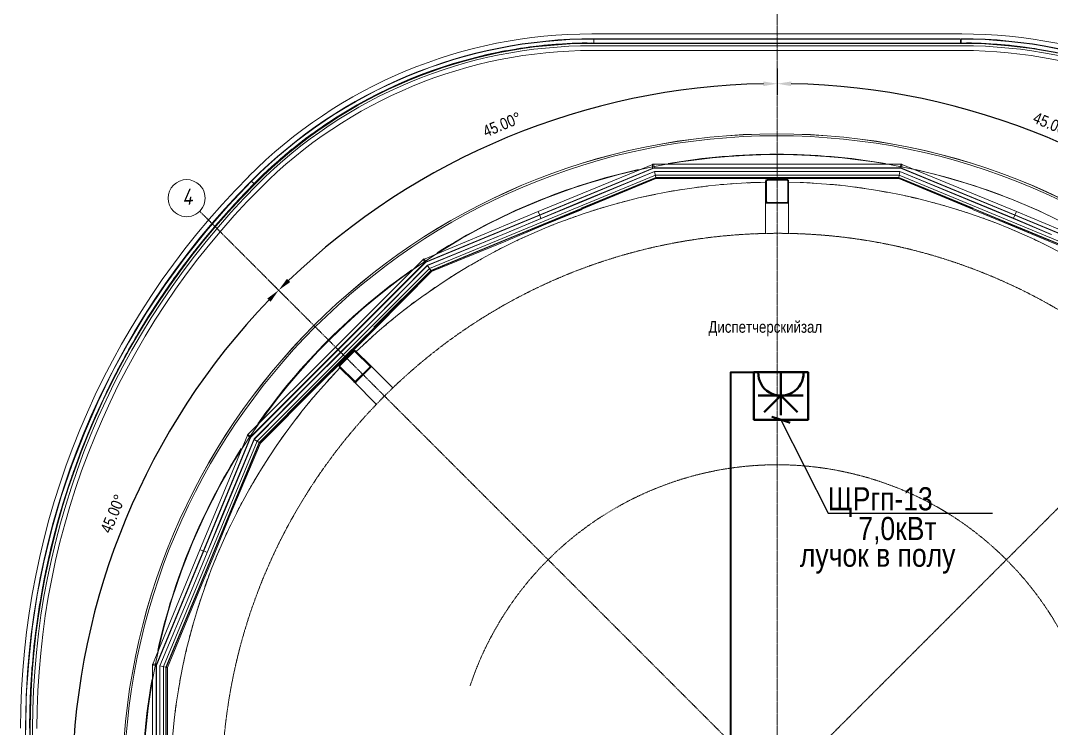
# Model space of a CAD drawing. Header units: millimetres. Extents: x 223 to 147055, y -17460 to 24540.
# Drawn here: x 127292 to 138425, y 7452 to 15096 of the extents above; entities that cross this region are included whole.
import ezdxf

# ---------------------------------------------------------------- set-up
doc = ezdxf.new("R2010")
doc.units = ezdxf.units.MM
doc.linetypes.add('ADSK_Линия сетки', pattern=[21, 12, -3, 3, -3])
for name, color, linetype, lineweight in [('A-ANNO-DIMS', 7, 'Continuous', 9), ('S-GRID', 7, 'Continuous', 9), ('S-GRID-IDEN', 7, 'Continuous', 9), ('Освещение', 1, 'Continuous', 50), ('раб осв', 7, 'Continuous', 40), ('Эл-свет раб.', 5, 'Continuous', 50), ('ЭОМ', 7, 'Continuous', 40)]:
    doc.layers.add(name, color=color, linetype=linetype, lineweight=lineweight)
for name, color, linetype in [('PDF _A-ANNO-DIMS', 7, 'Continuous'), ('PDF _A-AREA', 7, 'Continuous'), ('PDF _A-DETL', 7, 'Continuous'), ('PDF _A-FLOR', 7, 'Continuous'), ('PDF _A-GLAZ-CURT', 7, 'Continuous'), ('PDF _A-GLAZ-CWMG', 7, 'Continuous'), ('PDF _I-WALL', 7, 'Continuous'), ('PDF _S-BEAM', 7, 'Continuous'), ('PDF _Ограждение', 7, 'Continuous')]:
    doc.layers.add(name, color=color, linetype=linetype)
doc.styles.add('GOST Common_I', font='ARIALN.TTF', dxfattribs={"height": 175})
doc.styles.add('GOST Common_I_6', font='ARIALN.TTF', dxfattribs={"height": 125})
doc.styles.add('PDF ISOCPEUR Italic', font='ARIALN.TTF')
doc.styles.add('STYLE1', font='ARIALN.TTF', dxfattribs={"height": 250})
doc.styles.add('ГОСТ 2.304', font='ARIALN.TTF', dxfattribs={"width": 0.85})
doc.dimstyles.new('Диагональ_-_Gost_2_5мм', dxfattribs={"dimscale": 304.8, "dimtxt": 125.714375, "dimasz": 0.492126, "dimexe": 0.393701, "dimexo": 0.246063, "dimgap": 0.287073, "dimtad": 1, "dimdec": 0, "dimzin": 0, "dimdsep": 46, "dimtxsty": 'GOST Common_I_6', "dimsah": 1, "dimcen": 0.09, "dimdle": 0.393701, "dimazin": 0, "dimtfac": 1, "dimtdec": 4, "dimtix": 1, "dimtmove": 0, "dimatfit": 3, "dimfxl": 1, "dimtvp": 1, "dimtfill": 1, "dimtolj": 1, "dimtzin": 0, "dimarcsym": 2})
doc.dimstyles.new('СПДС', dxfattribs={"dimscale": 100, "dimtxt": 2.5, "dimasz": 2.5, "dimexe": 1.25, "dimexo": 0.625, "dimtad": 1, "dimdec": 0, "dimrnd": 0.001, "dimtxsty": 'ГОСТ 2.304', "dimblk": 'OBLIQUE', "dimcen": 2.5, "dimdle": 2, "dimadec": 0, "dimazin": 2, "dimtfac": 0.75, "dimtdec": 0, "dimtmove": 1, "dimatfit": 3, "dimfxl": 1, "dimtolj": 1, "dimarcsym": 1})

# ---------------------------------------------------------------- blocks, each defined once
blk = doc.blocks.new('Ось сетки - D8-489723-1 этаж')
at = {"layer": 'S-GRID-IDEN'}
for start, end in [(360, 180), (180, 360)]:
    blk.add_arc((0, 0), 4, start, end, dxfattribs=at)
blk = doc.blocks.new('*D333')
at = {"layer": 'A-ANNO-DIMS', "color": 0, "lineweight": -2, "transparency": 16777216}
for p, q in [((81110, 24600), (81312, 24399)), ((78831, 19098), (79116, 19098))]:
    blk.add_line(p, q, dxfattribs=at)
blk.add_arc((86613, 19098), 7617, 136.1284, 178.8716, dxfattribs=at)
at = {"layer": 'A-ANNO-DIMS', "color": 0, "transparency": 16777216}
for points in [[(81104, 24394), (81140, 24359), (81227, 24484)], [(79022, 19247), (78972, 19248), (78996, 19098)]]:
    blk.add_solid(points, dxfattribs=at)
at = {"layer": 'Defpoints', "color": 0, "transparency": 16777216}
for p in [(81057, 24653), (80016, 22906), (78756, 19098), (86613, 19098)]:
    blk.add_point(p, dxfattribs=at)
at = {"layer": 'A-ANNO-DIMS', "color": 0, "transparency": 16777216, "insert": (79437, 22070), "char_height": 125, "width": 588.09, "attachment_point": 5, "rotation": 67.5, "style": 'GOST Common_I_6', "bg_fill": 3, "box_fill_scale": 1.1, "bg_fill_color": 256, "bg_fill_true_color": 13158600, "bg_fill_transparency": 0}
blk.add_mtext('\\A1;45.00°', dxfattribs=at)
blk = doc.blocks.new('*D334')
at = {"layer": 'A-ANNO-DIMS', "color": 0, "lineweight": -2, "transparency": 16777216}
for p, q in [((86613, 26879), (86613, 26594)), ((81110, 24600), (81312, 24399))]:
    blk.add_line(p, q, dxfattribs=at)
blk.add_arc((86613, 19098), 7617, 91.1284, 133.8716, dxfattribs=at)
at = {"layer": 'A-ANNO-DIMS', "color": 0, "transparency": 16777216}
for points in [[(86462, 26738), (86463, 26688), (86613, 26714)], [(81351, 24571), (81316, 24606), (81227, 24484)]]:
    blk.add_solid(points, dxfattribs=at)
at = {"layer": 'Defpoints', "color": 0, "transparency": 16777216}
for p in [(86613, 26954), (84641, 26455), (81057, 24653), (86613, 19098)]:
    blk.add_point(p, dxfattribs=at)
at = {"layer": 'A-ANNO-DIMS', "color": 0, "transparency": 16777216, "insert": (83640, 26273), "char_height": 125, "width": 588.09, "attachment_point": 5, "rotation": 22.5, "style": 'GOST Common_I_6', "bg_fill": 3, "box_fill_scale": 1.1, "bg_fill_color": 256, "bg_fill_true_color": 13158600, "bg_fill_transparency": 0}
blk.add_mtext('\\A1;45.00°', dxfattribs=at)
blk = doc.blocks.new('*D335')
at = {"layer": 'A-ANNO-DIMS', "color": 0, "lineweight": -2, "transparency": 16777216}
for p, q in [((86613, 26879), (86613, 26594)), ((92115, 24600), (91914, 24399))]:
    blk.add_line(p, q, dxfattribs=at)
blk.add_arc((86613, 19098), 7617, 46.1284, 88.8716, dxfattribs=at)
at = {"layer": 'A-ANNO-DIMS', "color": 0, "transparency": 16777216}
for points in [[(86762, 26688), (86763, 26738), (86613, 26714)], [(91909, 24606), (91874, 24571), (91999, 24484)]]:
    blk.add_solid(points, dxfattribs=at)
at = {"layer": 'Defpoints', "color": 0, "transparency": 16777216}
for p in [(86613, 26954), (90421, 25694), (92168, 24653), (86613, 19098)]:
    blk.add_point(p, dxfattribs=at)
at = {"layer": 'A-ANNO-DIMS', "color": 0, "transparency": 16777216, "insert": (89585, 26273), "char_height": 125, "width": 588.09, "attachment_point": 5, "rotation": 337.5, "style": 'GOST Common_I_6', "bg_fill": 3, "box_fill_scale": 1.1, "bg_fill_color": 256, "bg_fill_true_color": 13158600, "bg_fill_transparency": 0}
blk.add_mtext('\\A1;45.00°', dxfattribs=at)
blk = doc.blocks.new('*D336')
at = {"layer": 'A-ANNO-DIMS', "color": 0, "lineweight": -2, "transparency": 16777216}
for p, q in [((92115, 24600), (91914, 24399)), ((94394, 19098), (94109, 19098))]:
    blk.add_line(p, q, dxfattribs=at)
blk.add_arc((86613, 19098), 7617, 1.1284, 43.8716, dxfattribs=at)
at = {"layer": 'A-ANNO-DIMS', "color": 0, "transparency": 16777216}
for points in [[(92086, 24359), (92121, 24394), (91999, 24484)], [(94253, 19248), (94203, 19247), (94229, 19098)]]:
    blk.add_solid(points, dxfattribs=at)
at = {"layer": 'Defpoints', "color": 0, "transparency": 16777216}
for p in [(92168, 24653), (93970, 21069), (86613, 19098), (94469, 19098)]:
    blk.add_point(p, dxfattribs=at)
at = {"layer": 'A-ANNO-DIMS', "color": 0, "transparency": 16777216, "insert": (93788, 22070), "char_height": 125, "width": 588.09, "attachment_point": 5, "rotation": 292.5, "style": 'GOST Common_I_6', "bg_fill": 3, "box_fill_scale": 1.1, "bg_fill_color": 256, "bg_fill_true_color": 13158600, "bg_fill_transparency": 0}
blk.add_mtext('\\A1;45.00°', dxfattribs=at)
blk = doc.blocks.new('_Oblique')
at = {"color": 0, "linetype": 'ByBlock', "lineweight": -2}
blk.add_line((-0.5, -0.5), (0.5, 0.5), dxfattribs=at)
blk = doc.blocks.new('Розетка 3-х фазная штепсельная 1-ой категории с заземляющим контактом скрытой установки IP20')
at = {"layer": 'Эл-свет раб.', "color": 1, "ltscale": 0.3}
for p, q in [((452593, -48626), (452593, -48164)), ((452834, -48374), (452347, -48374)), ((452837, -48626), (452349, -48626))]:
    blk.add_line(p, q, dxfattribs=at)
for points in [[(452413, -48194), (452593, -48374)], [(452773, -48194), (452593, -48374)]]:
    blk.add_lwpolyline(points, dxfattribs=at)
at = {"layer": 'Эл-свет раб.', "color": 1, "ltscale": 0.3, "extrusion": (0, 0, -1)}
blk.add_ellipse((452593, -48618), major_axis=(-173, 173), ratio=1, start_param=5.464002, end_param=8.673165, dxfattribs=at)
blk = doc.blocks.new('оси')
at = {"layer": 'S-GRID', "linetype": 'ADSK_Линия сетки'}
for q in [(86612.7, 27920.3), (80374.1, 25336.2)]:
    blk.add_line((86612.7, 19097.7), q, dxfattribs=at)
blk.add_arc((86612.7, 19097.7), 6000, 192.09621, 182.95219, dxfattribs=at)
at = {"layer": 'S-GRID-IDEN', "xscale": 49.99999999999998, "yscale": 49.99999999999998, "zscale": 49.99999999999998, "rotation": 44.99999999989186}
blk.add_blockref('Ось сетки - D8-489723-1 этаж', (80232.7, 25477.7), dxfattribs=at)
at = {"layer": 'S-GRID-IDEN', "insert": (80176, 25575.9), "char_height": 175, "width": 158.734, "attachment_point": 1, "rotation": 3.43604, "style": 'GOST Common_I'}
blk.add_mtext('\\fGOST Common|b0|i1|c204|p34|;\\W.9;4', dxfattribs=at)
at = {"layer": 'A-ANNO-DIMS'}
dim = blk.add_angular_dim_3p(base=(80016.4, 22906), center=(86612.7, 19097.7), p1=(81057.1, 24653.2), p2=(78755.9, 19097.7), dimstyle='Диагональ_-_Gost_2_5мм', override={"dimpost": '<>', "dimfxl": 6013.290219}, dxfattribs=at)
dim.commit()
dim.dimension.update_dxf_attribs({"geometry": '*D333', "text_midpoint": (79437.1, 22069.9)})
dim = blk.add_angular_dim_3p(base=(84641.3, 26454.9), center=(86612.7, 19097.7), p1=(86612.7, 26954.4), p2=(81057.1, 24653.2), dimstyle='Диагональ_-_Gost_2_5мм', override={"dimpost": '<>', "dimfxl": 6013.290219}, dxfattribs=at)
dim.commit()
dim.dimension.update_dxf_attribs({"geometry": '*D334', "text_midpoint": (83640.4, 26273.2)})
dim = blk.add_angular_dim_3p(base=(90421, 25693.9), center=(86612.7, 19097.7), p1=(92168.2, 24653.2), p2=(86612.7, 26954.4), dimstyle='Диагональ_-_Gost_2_5мм', override={"dimpost": '<>', "dimfxl": 6013.290219}, dxfattribs=at)
dim.commit()
dim.dimension.update_dxf_attribs({"geometry": '*D335', "text_midpoint": (89584.9, 26273.2)})
dim = blk.add_angular_dim_3p(base=(93969.9, 21069), center=(86612.7, 19097.7), p1=(94469.4, 19097.7), p2=(92168.2, 24653.2), dimstyle='Диагональ_-_Gost_2_5мм', override={"dimpost": '<>', "dimfxl": 6013.290219}, dxfattribs=at)
dim.commit()
dim.dimension.update_dxf_attribs({"geometry": '*D336', "text_midpoint": (93788.2, 22069.9)})
at = {"layer": 'S-GRID', "linetype": 'ADSK_Линия сетки'}
blk.add_line((86612.7, 19097.7), (92789.2, 25274.2), dxfattribs=at)
blk.add_arc((86612.7, 19097.7), 3500, 177.33151, 161.43745, dxfattribs=at)

msp = doc.modelspace()

# ---------------------------------------------------------------- linework, layer by layer
at = {"layer": 'PDF _A-AREA', "lineweight": 15}
for centre, radius, start, end in [((133462, 9714), 5141, 97.2455, 99.0638), ((133462, 9714), 5142, 94.1036, 96.0205), ((133462, 9715), 5141, 90.5602, 92.9718), ((137454, 9715), 5141, 87.0171, 89.4013), ((137454, 9716), 5140, 83.9737, 85.9353), ((137454, 9714), 5141, 80.9198, 82.7545), ((133462, 9713), 5143, 100.3494, 102.1561), ((137454, 9713), 5142, 77.8383, 79.6506), ((133462, 9714), 5141, 122.915, 124.7277), ((135460, 6802), 7072, 0, 180), ((133462, 9714), 5142, 126.0022, 127.8368), ((133461, 9714), 5141, 129.0508, 131.0175), ((133462, 9714), 5141, 132.0996, 134.4782), ((135731, 7454), 8342, 135.1264, 137.4115), ((135730, 7454), 8341, 138.1695, 139.7516), ((135730, 7454), 8341, 140.6524, 142.1082), ((135731, 7454), 8342, 143.0585, 144.4922), ((135732, 7453), 8343, 145.4151, 146.931), ((135731, 7454), 8342, 147.7606, 149.7382), ((135731, 7454), 8342, 150.0953, 152.3859), ((135730, 7454), 8341, 153.144, 154.7261), ((135730, 7454), 8341, 155.6213, 157.0826), ((135731, 7454), 8342, 158.0272, 159.4664), ((135730, 7454), 8340, 160.3893, 161.9056), ((135731, 7454), 8342, 162.7294, 164.7124), ((135731, 7454), 8342, 165.0642, 167.3602), ((135730, 7454), 8341, 168.1182, 169.7003), ((135732, 7454), 8343, 170.5904, 172.0569), ((135732, 7454), 8343, 172.9964, 174.4409), ((135733, 7454), 8344, 175.3585, 176.8742), ((135730, 7454), 8341, 177.7038, 179.7199)]:
    msp.add_arc(centre, radius, start, end, dxfattribs=at)
at = {"layer": 'PDF _A-DETL', "lineweight": 15}
for points in [[(142174, 8136), (141150, 10600), (139266, 12488), (136798, 13508), (134131, 13508), (131663, 12488), (129775, 10600), (128755, 8136), (128755, 5465), (129267, 4233)], [(142089, 5482), (142089, 8119), (141082, 10553), (139219, 12420), (136781, 13428), (134148, 13428), (131709, 12420), (129847, 10553), (128835, 8119), (128835, 5482), (129847, 3048)]]:
    msp.add_lwpolyline(points, dxfattribs=at)
msp.add_circle((135464, 6800), 6849, dxfattribs=at)
at = {"layer": 'PDF _A-FLOR', "lineweight": 15}
msp.add_lwpolyline([(128589, 5128, 0.887105), (142531, 6802, 1), (128388, 6802, 0.058045), (128577, 5176)], format="xyb", dxfattribs=at)
for centre, radius, start, end in [((135460, 6802), 6551, 99.0693, 100.3382), ((135460, 6801), 6551, 96.5588, 97.8331), ((135460, 6803), 6550, 94.0539, 95.323), ((135460, 6801), 6551, 91.5437, 92.818), ((135460, 6802), 6551, 86.5285, 87.7974), ((135460, 6800), 6553, 84.0182, 85.2923), ((135460, 6801), 6552, 81.5132, 82.782), ((135460, 6803), 6549, 79.0026, 80.2774), ((135459, 6803), 6550, 104.0842, 105.3533), ((135460, 6803), 6550, 101.5794, 102.8485), ((135459, 6798), 6554, 76.4926, 77.7663), ((135460, 6800), 6553, 106.595, 107.8636), ((135459, 6799), 6553, 73.9877, 75.2617), ((135458, 6797), 6556, 71.4775, 72.751), ((135460, 6802), 6550, 109.1051, 110.3741), ((135459, 6800), 6553, 68.9669, 70.2464), ((135460, 6801), 6552, 111.6102, 112.8789), ((135460, 6802), 6550, 66.4618, 67.7363), ((135460, 6801), 6551, 114.1205, 115.3894), ((135459, 6800), 6553, 63.9517, 65.2258), ((135459, 6803), 6550, 116.6252, 117.8944), ((135460, 6801), 6551, 119.1358, 120.4047), ((135460, 6802), 6551, 121.6461, 122.9095), ((135460, 6801), 6551, 124.1511, 125.4199), ((135461, 6800), 6554, 126.6617, 127.9301), ((135460, 6802), 6551, 129.1662, 130.4351), ((135460, 6802), 6551, 131.6767, 132.9457), ((135461, 6801), 6553, 136.6921, 137.9607), ((135458, 6803), 6549, 139.202, 140.4659), ((135459, 6802), 6550, 141.7071, 142.9762), ((135459, 6803), 6550, 144.2175, 145.4866), ((135461, 6801), 6552, 146.7281, 147.9913), ((135461, 6801), 6552, 149.233, 150.5016), ((135461, 6801), 6553, 151.7433, 153.0064), ((135462, 6801), 6553, 154.2482, 155.5167), ((135459, 6802), 6550, 156.7584, 158.022), ((135461, 6801), 6553, 159.2688, 160.5319), ((135462, 6801), 6553, 161.7739, 163.0424), ((135460, 6802), 6551, 164.2841, 165.5476), ((135459, 6802), 6550, 166.789, 168.058), ((135460, 6802), 6551, 169.2992, 170.5626), ((135462, 6802), 6553, 171.8045, 173.073)]:
    msp.add_arc(centre, radius, start, end, dxfattribs=at)
at = {"layer": 'PDF _A-GLAZ-CURT', "lineweight": 15}
msp.add_lwpolyline([(128797, 7247), (128797, 8128), (129136, 8940), (129305, 9351), (129271, 9368), (129305, 9351), (129474, 9762), (129813, 10579), (130435, 11201), (130748, 11514), (130723, 11540), (130748, 11514), (131066, 11827), (131688, 12454), (132501, 12788), (132912, 12958), (132899, 12996), (132912, 12958), (133322, 13131), (134139, 13466), (135020, 13466), (135464, 13466), (135464, 13504), (135464, 13466), (135909, 13466), (136789, 13466), (137606, 13131), (138017, 12962), (138030, 12996), (138017, 12962), (138428, 12788)], dxfattribs=at)
for points in [[(134127, 13546), (132882, 13034), (132899, 12996), (134139, 13508)], [(135464, 13546), (134118, 13546), (134118, 13504), (135464, 13504)], [(136810, 13546), (135464, 13546), (135464, 13504), (136810, 13504)], [(138047, 13034), (136802, 13546), (136789, 13508), (138030, 12996)], [(132882, 13034), (131642, 12517), (131654, 12479), (132899, 12996)], [(139287, 12517), (138047, 13034), (138030, 12996), (139270, 12479)], [(131646, 12522), (130693, 11569), (130723, 11540), (131671, 12492)], [(130693, 11569), (129741, 10621), (129771, 10591), (130723, 11540)], [(129745, 10625), (129229, 9381), (129271, 9368), (129783, 10608)], [(129229, 9381), (128716, 8140), (128755, 8123), (129271, 9368)], [(128716, 8144), (128716, 6798), (128759, 6798), (128759, 8144)]]:
    msp.add_lwpolyline(points, close=True, dxfattribs=at)
at = {"layer": 'PDF _A-GLAZ-CWMG', "lineweight": 15}
for points in [[(131108, 11785), (131722, 12399), (131726, 12395), (131722, 12399), (131688, 12450), (131688, 12454), (131688, 12450), (132501, 12788), (132916, 12958), (133327, 13127), (134139, 13466), (134152, 13402), (134152, 13398), (134152, 13402), (133348, 13072)], [(138398, 12725), (137987, 12894), (137577, 13068), (136777, 13398), (136777, 13390), (137572, 13059), (136777, 13390), (135909, 13390), (136777, 13390), (136777, 13398), (135909, 13398), (135464, 13398), (135020, 13398), (134152, 13398), (134152, 13390), (135020, 13390), (134152, 13390), (133352, 13059), (134152, 13390), (134152, 13398), (133352, 13068)], [(134139, 13466), (134139, 13466)], [(134139, 13466), (134139, 13466)], [(134152, 13390), (134152, 13390)], [(134152, 13390), (134152, 13390)], [(137581, 13072), (136777, 13402), (136789, 13466), (137602, 13127), (138013, 12958), (138423, 12788)], [(136777, 13390), (136777, 13390)], [(136777, 13390), (136777, 13390)], [(136789, 13466), (136789, 13466)], [(136789, 13466), (136789, 13466)], [(133348, 13068), (132937, 12898), (132526, 12729), (131722, 12399), (131688, 12450), (131066, 11827), (130753, 11514), (130435, 11197), (129813, 10574), (129813, 10579), (129813, 10574), (129868, 10541), (129872, 10536), (129868, 10541), (129533, 9736), (129364, 9326), (129195, 8915), (128860, 8115), (128797, 8128), (129136, 8940), (129305, 9351), (129478, 9762), (129813, 10574), (129868, 10541), (130482, 11154), (130795, 11468), (131113, 11781)], [(133352, 13064), (132941, 12894), (132526, 12725), (131726, 12395), (131731, 12386), (132531, 12716), (131731, 12386), (131121, 11772), (131731, 12386), (131726, 12395), (131113, 11781), (130799, 11463), (130486, 11150)], [(137581, 13068), (137992, 12898), (138402, 12729), (139202, 12399)], [(139198, 12386), (138398, 12716), (139198, 12386)], [(139202, 12395), (138402, 12725)], [(131731, 12386), (131731, 12386)], [(131731, 12386), (131731, 12386)], [(130482, 11150), (129872, 10536), (129881, 10532), (130490, 11146), (129881, 10532), (129546, 9732), (129881, 10532), (129872, 10536), (129538, 9736), (129368, 9326), (129199, 8915), (128865, 8111), (128877, 8111), (129208, 8911), (128877, 8111), (128877, 7247), (128877, 8111), (128865, 8111), (128865, 7247), (128865, 6798), (128865, 6354), (128865, 5600), (128873, 5609)], [(129881, 10532), (129881, 10532)], [(129881, 10532), (129881, 10532)], [(128797, 8128), (128797, 8128)], [(128810, 5533), (128860, 5596), (128860, 6354), (128860, 6798), (128860, 7247), (128860, 8115), (128865, 8115), (128865, 8111), (128865, 8115), (128860, 8115), (128797, 8128), (128797, 7247), (128797, 6798), (128797, 6354), (128797, 5528)], [(128797, 8128), (128797, 8128)], [(128877, 8111), (128877, 8111)], [(128877, 8111), (128877, 8111)]]:
    msp.add_lwpolyline(points, dxfattribs=at)
for points in [[(135909, 13402), (135464, 13402), (135020, 13402), (134152, 13402), (134139, 13466), (135020, 13466), (135464, 13466), (135909, 13466), (136789, 13466), (136777, 13402), (136777, 13398), (136777, 13402)], [(135464, 13390), (135020, 13390)], [(135909, 13390), (135464, 13390)], [(133356, 13055), (132941, 12886)], [(137983, 12886), (137572, 13055)], [(132941, 12886), (132531, 12716)], [(138398, 12716), (137983, 12886)], [(131121, 11772), (130808, 11459)], [(130808, 11459), (130490, 11146)], [(129546, 9732), (129377, 9321)], [(129377, 9321), (129208, 8911)]]:
    msp.add_lwpolyline(points, close=True, dxfattribs=at)
at = {"layer": 'PDF _I-WALL', "lineweight": 15}
for points in [[(133466, 14952), (137458, 14952)], [(137458, 14850), (133466, 14850)]]:
    msp.add_lwpolyline(points, dxfattribs=at)
for points in [[(128908, 4196, 0.826633), (142510, 6802, 1), (128409, 6802, 0.052683), (128565, 5328)], [(128608, 6802, -0.043386), (128711, 7984, 0.043386), (128608, 6802, 0.04317), (128710, 5625)]]:
    msp.add_lwpolyline(points, format="xyb", dxfattribs=at)
for points in [[(136634, 13552, 0.086356), (134285, 13552, -0.086356)], [(133962, 13488, 0.086404), (131791, 12588, -0.086404)], [(139129, 12588, 0.086404), (136957, 13488, -0.086404)], [(131519, 12406, 0.086525), (129855, 10742, -0.086525)], [(129675, 10474, 0.086743), (128773, 8294, -0.086743)]]:
    msp.add_lwpolyline(points, format="xyb", close=True, dxfattribs=at)
for centre, radius, start, end in [((133462, 9714), 5239, 90, 135.0824), ((137454, 9714), 5239, 44.9176, 90), ((133462, 9714), 5141, 90, 135.0824), ((137454, 9714), 5141, 44.9176, 90), ((135731, 7454), 8439, 135.0824, 180), ((135731, 7454), 8342, 135.0824, 180), ((135460, 6802), 6551, 91.0931, 133.9069), ((135460, 6802), 6551, 46.0931, 88.9069), ((135460, 6802), 6551, 136.0931, 178.9069)]:
    msp.add_arc(centre, radius, start, end, dxfattribs=at)
at = {"layer": 'PDF _S-BEAM', "lineweight": 15}
for points in [[(137445, 14901), (133483, 14901, 0.200124), (129783, 13364, 0.198849), (127345, 7438), (127345, 6269)], [(127349, 7438), (127353, 7806), (127379, 8170), (127417, 8530), (127472, 8894), (127544, 9249), (127629, 9605), (127730, 9956), (127849, 10303), (127980, 10642), (128124, 10977), (128285, 11307), (128462, 11624), (128649, 11937), (128852, 12242), (129068, 12539), (129296, 12822), (129533, 13097), (129787, 13364, -0.199969), (133483, 14897), (137445, 14897)], [(127396, 6269), (127396, 7438, -0.199291), (129821, 13330, -0.200363), (133483, 14850), (137445, 14850)], [(129817, 13334, -0.198949), (133483, 14854), (133483, 14892), (133483, 14854), (137445, 14854), (137445, 14892)], [(137450, 14850, -0.200459), (141107, 13330, -0.198072)], [(141145, 237, 0.198064), (143584, 6138), (143584, 7463, 0.197421), (141145, 13364, 0.200423), (137450, 14901)], [(137450, 14897, -0.199922), (141141, 13364, -0.197927), (143579, 7463), (143541, 7463), (143579, 7463), (143579, 6138), (143541, 6138), (143579, 6138, -0.197586), (141141, 237), (141111, 266, 0.197141), (143537, 6138), (143537, 7463, 0.197158), (141111, 13330)], [(141111, 13334, 0.200145), (137450, 14854), (137450, 14892)], [(127391, 6269), (127391, 7438, -0.198456), (129817, 13330)]]:
    msp.add_lwpolyline(points, format="xyb", dxfattribs=at)
for points in [[(135570, 13123), (135574, 13123), (135579, 13123), (135583, 13127), (135583, 13131), (135587, 13136), (135587, 13140), (135587, 13144), (135587, 13360), (135587, 13364), (135587, 13368), (135583, 13373), (135583, 13377), (135579, 13377), (135574, 13381), (135570, 13381), (135358, 13381), (135354, 13381), (135350, 13377), (135346, 13377), (135342, 13373), (135342, 13368), (135342, 13364), (135337, 13360), (135337, 13144), (135342, 13140), (135342, 13136), (135342, 13131), (135346, 13127), (135350, 13123), (135354, 13123), (135358, 13123)], [(135570, 13131), (135358, 13131), (135354, 13136), (135350, 13136), (135350, 13140), (135350, 13144), (135350, 13360), (135350, 13364), (135350, 13368), (135354, 13368), (135358, 13368), (135358, 13373), (135570, 13373), (135570, 13368), (135574, 13368), (135579, 13368), (135579, 13364), (135579, 13360), (135579, 13144), (135579, 13140), (135579, 13136), (135574, 13136)], [(129787, 13360), (129817, 13334)], [(131066, 11345), (131070, 11349), (131074, 11353), (131074, 11358), (131074, 11362), (131074, 11366), (131070, 11370), (131066, 11374), (130914, 11527), (130909, 11531), (130905, 11531), (130901, 11535), (130897, 11535), (130892, 11531), (130888, 11531), (130884, 11527), (130736, 11379), (130736, 11374), (130732, 11370), (130732, 11366), (130732, 11362), (130732, 11358), (130736, 11353), (130736, 11349), (130892, 11197), (130892, 11192), (130897, 11192), (130905, 11192), (130909, 11192), (130914, 11192), (130918, 11192), (130918, 11197)], [(131062, 11353), (130914, 11205), (130909, 11201), (130905, 11201), (130901, 11201), (130897, 11205), (130744, 11358), (130740, 11362), (130740, 11366), (130744, 11370), (130892, 11518), (130892, 11523), (130897, 11523), (130901, 11523), (130905, 11523), (130905, 11518), (131062, 11366), (131062, 11362), (131062, 11358)]]:
    msp.add_lwpolyline(points, close=True, dxfattribs=at)
for points in [[(135337, 13144), (135337, 12797)], [(135587, 12797), (135587, 13144)], [(131311, 11129), (131066, 11374)], [(130892, 11197), (131134, 10951)]]:
    msp.add_lwpolyline(points, dxfattribs=at)
at = {"layer": 'PDF _Ограждение', "lineweight": 15}
for points in [[(141082, 279, 0.198463), (143508, 6151), (143508, 7450, 0.198443), (141082, 13322, 0.199638), (137458, 14825), (133466, 14825, 0.199865), (129847, 13322, 0.198463), (127421, 7450), (127421, 6151, 0.198443), (129847, 279, 0.180575), (133098, -1211)], [(127468, 7450, -0.198443), (129881, 13288, -0.199356), (133466, 14774), (137458, 14774, -0.199159), (141048, 13288, -0.197229)]]:
    msp.add_lwpolyline(points, format="xyb", dxfattribs=at)

# ---------------------------------------------------------------- texts
at = {"layer": 'PDF _A-ANNO-DIMS', "lineweight": 15, "insert": (134721, 11769), "char_height": 125, "attachment_point": 4, "style": 'PDF ISOCPEUR Italic'}
msp.add_mtext('Диспетчерскийзал', dxfattribs=at)

# ---------------------------------------------------------------- next in the draw order: block references
msp.add_blockref('оси', (48852, -12299))

# ---------------------------------------------------------------- next in the draw order: linework, layer by layer
at = {"layer": 'Освещение', "color": 5}
msp.add_lwpolyline([(135212, 11299), (135212, 10786), (135797, 10786), (135797, 11299)], close=True, dxfattribs=at)
at = {"layer": 'раб осв', "color": 0, "lineweight": 40}
msp.add_lwpolyline([(136296, 3399), (134962, 3399), (134962, 3399), (134962, 6999), (135504, 6999), (134962, 6999), (134962, 11299), (135504, 11299)], dxfattribs=at)

# ---------------------------------------------------------------- next in the draw order: block references
at = {"layer": 'раб осв', "color": 6, "lineweight": 40, "xscale": -1, "rotation": 180}
msp.add_blockref('Розетка 3-х фазная штепсельная 1-ой категории с заземляющим контактом скрытой установки IP20', (-317089, -37328), dxfattribs=at)

# ---------------------------------------------------------------- next in the draw order: texts
at = {"layer": 'Эл-свет раб.', "color": 7, "style": 'STYLE1'}
for s, p in [('ЩРгп-13', (136011, 9807)), ('7,0кВт', (136340, 9486)), ('лучок в полу', (135709, 9198, -387))]:
    msp.add_text(s, height=250, dxfattribs=at).set_placement(p)

# ---------------------------------------------------------------- next in the draw order: leaders
at = {"layer": 'ЭОМ', "lineweight": 25, "ltscale": 100}
msp.add_leader([(135504, 10786), (136015, 9776), (137791, 9776)], dimstyle='СПДС', override={"dimasz": 1.5, "dimtad": 0, "dimldrblk": 'ArchTick', "dimfxl": 1.25, "dimtfill": 1, "dimlwd": 25}, dxfattribs=at)

doc.saveas('drawing.dxf')
